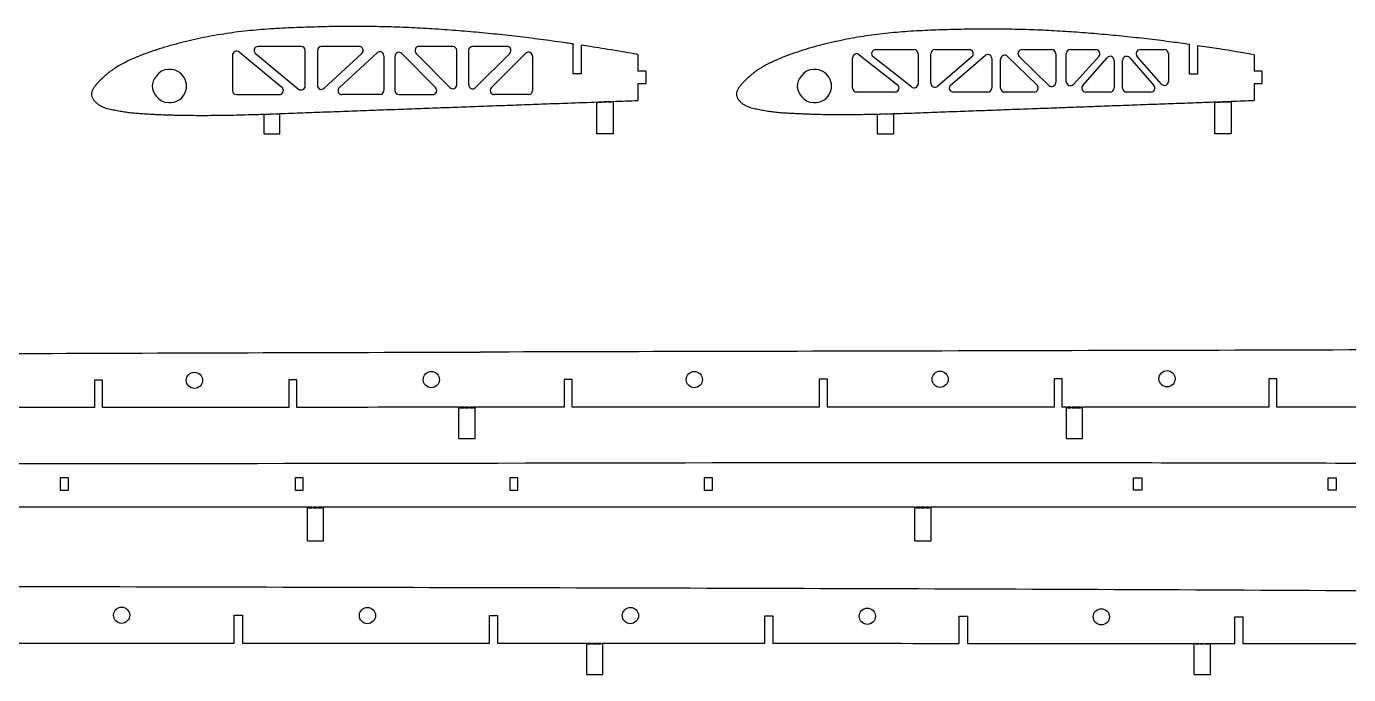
# Model space of a CAD drawing. Header units: millimetres. Extents: x -444 to 897, y -742 to 178.
# Drawn here: x 167.3 to 493.8, y -220.3 to -60.3 of the extents above; entities that cross this region are included whole.
import ezdxf

# ---------------------------------------------------------------- set-up
doc = ezdxf.new("R2010")
doc.units = ezdxf.units.MM

# ---------------------------------------------------------------- blocks, each defined once
blk = doc.blocks.new('main_wing_第三块翼肋')
at = {"color": 7, "linetype": 'Continuous', "lineweight": 25}
for p, q in [((34.34, 20.77), (43.85, 20.77)), ((44.85, 19.77), (44.85, 12.33)), ((47.98, 12.46), (47.98, 19.77)), ((48.98, 20.77), (57.46, 20.77)), ((70.49, 20.77), (77.8, 20.77)), ((78.8, 19.77), (78.8, 12.65)), ((81.43, 12.86), (81.43, 19.77)), ((82.43, 20.77), (88.72, 20.77)), ((99.66, 20.77), (105.65, 20.77)), ((106.65, 19.77), (106.65, 12.94)), ((111.82, 14.73), (111.82, 22.04)), ((113.82, 21.75), (113.82, 14.73)), ((28.64, 11.28), (28.64, 18.71)), ((30.25, 19.5), (39.76, 12.07)), ((43.24, 11.55), (33.73, 18.98)), ((58.11, 19.01), (49.63, 11.71)), ((52.87, 12.04), (61.35, 19.34)), ((63.01, 18.58), (63.01, 11.28)), ((65.19, 11.28), (65.19, 18.4)), ((66.89, 19.11), (74.2, 12)), ((77.1, 11.93), (69.79, 19.05)), ((89.46, 19.09), (83.16, 12.19)), ((85.47, 11.94), (91.49, 18.78)), ((93.24, 18.12), (93.24, 11.28)), ((95.32, 11.28), (95.32, 18.11)), ((97.07, 18.77), (103.06, 11.94)), ((104.9, 12.28), (98.91, 19.11)), ((127.82, 19.51), (127.82, 15.42)), ((113.82, 14.73), (111.82, 14.73)), ((129.82, 15.42), (127.82, 15.42)), ((129.82, 12.42), (129.82, 15.42)), ((39.15, 10.28), (29.64, 10.28)), ((62.01, 10.28), (53.53, 10.28)), ((73.5, 10.28), (66.19, 10.28)), ((92.24, 10.28), (86.22, 10.28)), ((102.31, 10.28), (96.32, 10.28)), ((127.82, 12.42), (129.82, 12.42)), ((127.82, 12.42), (127.82, 8.23)), ((118.12, 7.78), (118.32, 7.79)), ((118.12, 0), (118.12, 7.78)), ((118.32, 7.79), (118.32, 7.88)), ((118.52, 7.89), (118.52, 7.79)), ((118.52, 7.79), (119.52, 7.83)), ((119.52, 7.83), (119.52, 7.92)), ((119.72, 7.93), (119.72, 7.84)), ((119.72, 7.84), (120.72, 7.87)), ((120.72, 7.87), (120.72, 7.97)), ((120.92, 7.98), (120.92, 7.88)), ((120.92, 7.88), (121.92, 7.92)), ((121.92, 7.92), (121.92, 8.01)), ((122.12, 8.02), (122.12, 0)), ((34.96, 4.77), (34.75, 4.76)), ((34.75, 4.76), (34.75, 0)), ((34.96, 4.87), (34.96, 4.77)), ((35.16, 4.77), (35.16, 4.87)), ((36.16, 4.8), (35.16, 4.77)), ((36.16, 4.9), (36.16, 4.8)), ((36.36, 4.8), (36.36, 4.9)), ((37.36, 4.83), (36.36, 4.8)), ((37.36, 4.93), (37.36, 4.83)), ((37.56, 4.84), (37.56, 4.94)), ((38.56, 4.86), (37.56, 4.84)), ((38.56, 4.86), (38.56, 4.96)), ((38.75, 4.97), (38.75, 0)), ((34.75, 0), (38.75, 0)), ((122.12, 0), (118.12, 0))]:
    blk.add_line(p, q, dxfattribs=at)
for centre, radius, start, end in [((29.64, 18.71), 1, 51.9905, 180), ((34.34, 19.77), 1, 90, 231.9905), ((43.85, 19.77), 1, 0, 90), ((48.98, 19.77), 1, 90, 180), ((57.46, 19.77), 1, 310.7272, 90), ((70.49, 19.77), 1, 90, 225.7797), ((77.8, 19.77), 1, 0, 90), ((82.43, 19.77), 1, 90, 180), ((88.72, 19.77), 1, 317.6257, 90), ((99.66, 19.77), 1, 90, 221.2659), ((105.65, 19.77), 1, 0, 90), ((62.01, 18.58), 1, 0, 130.7272), ((66.19, 18.4), 1, 45.7797, 180), ((92.24, 18.12), 1, 0, 138.601), ((96.32, 18.11), 1, 41.2659, 180), ((19.35, 11.78), 4.1, 268.1337, 91.8663), ((29.64, 11.28), 1, 180, 270), ((39.15, 11.28), 1, 270, 51.9905), ((43.85, 12.33), 1, 231.9905, 0), ((48.98, 12.46), 1, 180, 310.7272), ((53.53, 11.28), 1, 130.7272, 270), ((62.01, 11.28), 1, 270, 0), ((66.19, 11.28), 1, 180, 270), ((73.5, 11.28), 1, 270, 45.7797), ((77.8, 12.65), 1, 225.7797, 0), ((82.43, 12.86), 1, 180, 317.6257), ((86.22, 11.28), 1, 138.601, 270), ((92.24, 11.28), 1, 270, 0), ((96.32, 11.28), 1, 180, 270), ((102.31, 11.28), 1, 270, 41.2659), ((105.65, 12.94), 1, 221.2659, 0)]:
    blk.add_arc(centre, radius, start, end, dxfattribs=at)
for points, knots in [([(111.82, 22.04), (110.39, 22.25), (107.12, 22.7), (102.01, 23.34), (96.48, 23.96), (90.95, 24.5), (85.4, 24.96), (79.85, 25.34), (74.3, 25.62), (68.74, 25.8), (63.17, 25.87), (57.61, 25.83), (52.98, 25.73), (49.27, 25.61), (46.49, 25.49), (43.71, 25.35), (40.94, 25.16), (38.17, 24.92), (35.4, 24.63), (32.64, 24.26), (29.89, 23.83), (27.16, 23.33), (24.44, 22.76), (21.73, 22.13), (19.04, 21.42), (16.37, 20.63), (14.17, 19.89), (12.43, 19.26), (11.13, 18.75), (9.85, 18.22), (8.59, 17.64), (7.34, 17.01), (6.13, 16.33), (5.16, 15.7), (4.4, 15.16), (3.86, 14.73), (3.33, 14.28), (2.81, 13.81), (2.31, 13.33), (1.82, 12.84), (1.34, 12.34), (0.88, 11.81), (0.47, 11.25), (0.25, 10.84), (0.16, 10.63)], [0.353493, 0.353493, 0.353493, 0.353493, 0.3777325, 0.4088459, 0.4399593, 0.4710726, 0.502186, 0.5332994, 0.5644128, 0.5955261, 0.6266395, 0.6577529, 0.6888663, 0.7044229, 0.7199796, 0.7355363, 0.751093, 0.7666497, 0.7822064, 0.7977631, 0.8133198, 0.8288764, 0.8444331, 0.8599898, 0.8755465, 0.8911032, 0.9066599, 0.9144382, 0.9222166, 0.9299949, 0.9377733, 0.9455516, 0.9533299, 0.9611083, 0.9649975, 0.9688866, 0.9727758, 0.976665, 0.9805541, 0.9844433, 0.9883325, 0.9922217, 0.9961108, 1, 1, 1, 1]), ([(127.82, 19.51), (126.56, 19.73), (123.47, 20.25), (118.8, 21.01), (115.39, 21.52), (113.82, 21.75)], [0.26288949, 0.26288949, 0.26288949, 0.26288949, 0.28439239, 0.31550576, 0.34219029, 0.34219029, 0.34219029, 0.34219029]), ([(19.08, 15.88), (16.35, 15.88), (14.98, 13.14), (14.98, 10.41), (16.35, 7.68), (19.08, 7.68)], [0, 0, 0, 0, 0.5, 0.5, 1, 1, 1, 1]), ([(0.16, 10.63), (0.12, 10.52), (0.04, 10.3), (-0.02, 9.97), (-0.02, 9.62), (0.06, 9.17), (0.31, 8.65), (0.73, 8.1), (1.23, 7.63), (1.78, 7.22), (2.38, 6.88), (3.01, 6.62), (3.67, 6.42), (4.34, 6.25), (5.01, 6.12), (5.91, 5.94), (7.03, 5.72), (8.39, 5.51), (9.75, 5.35), (11.12, 5.23), (12.49, 5.14), (13.86, 5.07), (15.23, 5), (16.61, 4.94), (17.98, 4.88), (19.81, 4.83), (22.1, 4.78), (24.84, 4.75), (27.59, 4.75), (30.34, 4.78), (32.79, 4.82), (34.33, 4.85), (34.96, 4.87)], [0, 0, 0, 0, 0.0019449, 0.0038897, 0.0058346, 0.0077795, 0.0116692, 0.015559, 0.0194487, 0.0233384, 0.0272282, 0.0311179, 0.0350076, 0.0388974, 0.0427871, 0.0466769, 0.0544563, 0.0622358, 0.0700153, 0.0777948, 0.0855742, 0.0933537, 0.1011332, 0.1089127, 0.1166921, 0.1244716, 0.1400306, 0.1555895, 0.1711485, 0.1867074, 0.2022664, 0.2128853, 0.2128853, 0.2128853, 0.2128853]), ([(38.75, 4.97), (39.61, 5), (41.38, 5.05), (44.06, 5.15), (46.81, 5.25), (49.55, 5.35), (52.3, 5.46), (55.04, 5.56), (57.79, 5.66), (60.53, 5.76), (63.28, 5.86), (66.02, 5.96), (69.68, 6.09), (74.26, 6.26), (79.74, 6.46), (85.23, 6.66), (90.72, 6.87), (96.21, 7.07), (101.7, 7.27), (107.19, 7.47), (112.73, 7.67), (116.44, 7.81), (118.32, 7.88)], [0.2343952, 0.2343952, 0.2343952, 0.2343952, 0.2489432, 0.2645022, 0.2800611, 0.2956201, 0.311179, 0.326738, 0.342297, 0.3578559, 0.3734149, 0.3889738, 0.4045328, 0.4356507, 0.4667686, 0.4978865, 0.5290044, 0.5601223, 0.5912402, 0.6223581, 0.653476, 0.6854316, 0.6854316, 0.6854316, 0.6854316])]:
    blk.add_open_spline(points, degree=3, knots=knots, dxfattribs=at)
for points in [[(19.21, 15.87), (19.17, 15.88), (19.12, 15.88), (19.08, 15.88)], [(19.08, 7.68), (19.12, 7.68), (19.17, 7.68), (19.21, 7.68)], [(118.52, 7.89), (118.85, 7.9), (119.18, 7.91), (119.52, 7.92)], [(119.72, 7.93), (120.05, 7.94), (120.38, 7.96), (120.72, 7.97)], [(120.92, 7.98), (121.25, 7.99), (121.58, 8), (121.92, 8.01)], [(122.12, 8.02), (124.02, 8.09), (125.92, 8.16), (127.82, 8.23)], [(35.16, 4.87), (35.49, 4.88), (35.82, 4.89), (36.16, 4.9)], [(36.36, 4.9), (36.69, 4.91), (37.02, 4.92), (37.36, 4.93)], [(37.56, 4.94), (37.89, 4.94), (38.22, 4.95), (38.56, 4.96)]]:
    blk.add_open_spline(points, degree=3, dxfattribs=at)
blk = doc.blocks.new('main_wing_第二块翼肋')
at = {"color": 7, "linetype": 'Continuous', "lineweight": 25}
for p, q in [((47.02, 11.45), (36.43, 20.17)), ((40.5, 19.78), (51.14, 11.03)), ((51.78, 21.55), (41.13, 21.55)), ((52.78, 11.8), (52.78, 20.55)), ((55.77, 20.55), (55.77, 11.96)), ((66.07, 21.55), (56.77, 21.55)), ((57.44, 11.23), (66.75, 19.81)), ((61.19, 11.42), (70.49, 20)), ((84.94, 11.39), (76.61, 19.81)), ((80.17, 19.84), (88.49, 11.42)), ((89.2, 21.55), (80.88, 21.55)), ((90.2, 12.12), (90.2, 20.55)), ((93.12, 20.55), (93.12, 12.1)), ((102.57, 21.55), (94.12, 21.55)), ((94.83, 11.39), (103.28, 19.84)), ((98.74, 11.39), (107.19, 19.84)), ((118.92, 14.79), (118.92, 22.17)), ((120.92, 21.87), (120.92, 14.79)), ((34.79, 19.39), (34.79, 10.68)), ((72.17, 19.26), (72.17, 10.68)), ((74.9, 19.11), (74.9, 10.68)), ((108.9, 19.13), (108.9, 10.68)), ((134.92, 19.58), (134.92, 15.42)), ((120.92, 14.79), (118.92, 14.79)), ((136.92, 15.42), (134.92, 15.42)), ((136.92, 12.42), (136.92, 15.42)), ((134.92, 12.42), (136.92, 12.42)), ((134.92, 12.42), (134.92, 8.23)), ((35.79, 9.68), (46.39, 9.68)), ((71.17, 9.68), (61.87, 9.68)), ((75.9, 9.68), (84.23, 9.68)), ((107.9, 9.68), (99.45, 9.68)), ((124.78, 7.75), (124.98, 7.76)), ((124.78, 0), (124.78, 7.75)), ((124.98, 7.76), (124.98, 7.86)), ((125.18, 7.87), (125.18, 7.77)), ((125.18, 7.77), (126.18, 7.8)), ((126.18, 7.8), (126.18, 7.91)), ((126.38, 7.92), (126.38, 7.81)), ((126.38, 7.81), (127.38, 7.85)), ((127.38, 7.85), (127.38, 7.95)), ((127.58, 7.96), (127.58, 7.86)), ((127.58, 7.86), (128.58, 7.89)), ((128.58, 7.89), (128.58, 8)), ((128.78, 8), (128.78, 0)), ((42.51, 4.74), (42.51, 0)), ((42.71, 4.74), (42.51, 4.74)), ((42.71, 4.84), (42.71, 4.74)), ((42.91, 4.75), (42.91, 4.85)), ((43.91, 4.78), (42.91, 4.75)), ((43.91, 4.88), (43.91, 4.78)), ((44.11, 4.79), (44.11, 4.89)), ((45.11, 4.82), (44.11, 4.79)), ((45.11, 4.92), (45.11, 4.82)), ((45.31, 4.83), (45.31, 4.93)), ((46.31, 4.87), (45.31, 4.83)), ((46.31, 4.97), (46.31, 4.87)), ((46.51, 0), (46.51, 4.97)), ((42.51, 0), (46.51, 0)), ((128.78, 0), (124.78, 0))]:
    blk.add_line(p, q, dxfattribs=at)
for centre, radius, start, end in [((35.79, 19.39), 1, 50.5804, 180), ((41.13, 20.55), 1, 90, 230.5804), ((51.78, 20.55), 1, 360, 90), ((56.77, 20.55), 1, 90, 180), ((66.07, 20.55), 1, 312.6787, 90), ((71.17, 19.26), 1, 360, 132.6978), ((75.9, 19.11), 1, 44.6375, 180), ((80.88, 20.55), 1, 90, 224.6375), ((89.2, 20.55), 1, 360, 90), ((94.12, 20.55), 1, 90, 180), ((102.57, 20.55), 1, 315, 90), ((107.9, 19.13), 1, 360, 135), ((19.36, 11.78), 4.1, 268.1337, 91.8663), ((35.79, 10.68), 1, 180, 270), ((46.39, 10.68), 1, 270, 50.5804), ((51.78, 11.8), 1, 230.5804, 0), ((56.77, 11.96), 1, 180, 312.6787), ((61.87, 10.68), 1, 132.6978, 270), ((71.17, 10.68), 1, 270, 0), ((75.9, 10.68), 1, 180, 270), ((84.23, 10.68), 1, 270, 44.6375), ((89.2, 12.12), 1, 224.6375, 0), ((94.12, 12.1), 1, 180, 315), ((99.45, 10.68), 1, 135, 270), ((107.9, 10.68), 1, 270, 0)]:
    blk.add_arc(centre, radius, start, end, dxfattribs=at)
for points, knots in [([(118.92, 22.17), (118.41, 22.25), (115.98, 22.6), (111.62, 23.2), (105.85, 23.93), (100.07, 24.57), (94.29, 25.13), (88.49, 25.6), (82.69, 25.99), (76.88, 26.28), (71.07, 26.46), (66.22, 26.51), (62.35, 26.49), (59.44, 26.46), (56.53, 26.4), (53.63, 26.32), (50.72, 26.22), (47.82, 26.1), (44.91, 25.94), (42.01, 25.73), (39.12, 25.47), (36.23, 25.15), (33.35, 24.75), (30.48, 24.28), (27.62, 23.74), (24.78, 23.14), (22.42, 22.57), (20.55, 22.07), (19.15, 21.68), (17.76, 21.27), (16.37, 20.83), (14.99, 20.37), (13.62, 19.88), (12.26, 19.37), (10.91, 18.83), (9.58, 18.25), (8.27, 17.62), (6.99, 16.93), (5.95, 16.31), (5.14, 15.76), (4.56, 15.34), (3.98, 14.89), (3.43, 14.42), (2.9, 13.92), (2.37, 13.42), (1.86, 12.9), (1.36, 12.38), (0.96, 11.92), (0.67, 11.53), (0.47, 11.23), (0.29, 10.91), (0.15, 10.58), (0.04, 10.23), (0, 9.99), (0, 9.87)], [0.3383039, 0.3383039, 0.3383039, 0.3383039, 0.3466066, 0.3777206, 0.4088346, 0.4399486, 0.4710625, 0.5021765, 0.5332905, 0.5644044, 0.5955184, 0.6266324, 0.6421894, 0.6577463, 0.6733033, 0.6888603, 0.7044173, 0.7199743, 0.7355313, 0.7510882, 0.7666452, 0.7822022, 0.7977592, 0.8133162, 0.8288732, 0.8444302, 0.8599871, 0.8677656, 0.8755441, 0.8833226, 0.8911011, 0.8988796, 0.9066581, 0.9144366, 0.9222151, 0.9299936, 0.9377721, 0.9455506, 0.953329, 0.9572183, 0.9611075, 0.9649968, 0.968886, 0.9727753, 0.9766645, 0.9805538, 0.984443, 0.9883323, 0.9902769, 0.9922215, 0.9941661, 0.9961108, 0.9980554, 1, 1, 1, 1]), ([(134.92, 19.58), (134.81, 19.6), (132.8, 19.95), (128.87, 20.62), (124.31, 21.35), (121.66, 21.76), (120.92, 21.87)], [0.25157232, 0.25157232, 0.25157232, 0.25157232, 0.25326474, 0.28437871, 0.31549268, 0.32748298, 0.32748298, 0.32748298, 0.32748298]), ([(19.1, 15.88), (16.36, 15.88), (15, 13.14), (15, 10.41), (16.36, 7.68), (19.1, 7.68)], [0, 0, 0, 0, 0.5, 0.5, 1, 1, 1, 1]), ([(0, 9.87), (-0.01, 9.63), (0.06, 9.15), (0.39, 8.52), (0.84, 7.96), (1.36, 7.48), (1.94, 7.06), (2.57, 6.72), (3.23, 6.46), (3.91, 6.25), (4.6, 6.09), (5.3, 5.95), (6, 5.81), (6.7, 5.67), (7.4, 5.55), (8.1, 5.43), (8.8, 5.33), (9.74, 5.21), (10.92, 5.1), (12.34, 4.99), (13.76, 4.9), (15.18, 4.83), (16.61, 4.76), (18.03, 4.7), (19.45, 4.65), (20.87, 4.62), (22.29, 4.59), (24.19, 4.56), (26.56, 4.54), (29.41, 4.55), (32.25, 4.58), (35.1, 4.63), (37.94, 4.7), (40.48, 4.77), (42.07, 4.82), (42.71, 4.84)], [0, 0, 0, 0, 0.0038897, 0.0077793, 0.011669, 0.0155587, 0.0194483, 0.023338, 0.0272277, 0.0311173, 0.035007, 0.0388966, 0.0427863, 0.046676, 0.0505656, 0.0544553, 0.058345, 0.0622346, 0.070014, 0.0777933, 0.0855726, 0.093352, 0.1011313, 0.1089106, 0.1166899, 0.1244693, 0.1322486, 0.1400279, 0.1555866, 0.1711452, 0.1867039, 0.2022626, 0.2178212, 0.2333799, 0.2439047, 0.2439047, 0.2439047, 0.2439047]), ([(46.51, 4.97), (47.44, 5.01), (49.33, 5.08), (52.16, 5.19), (55.01, 5.3), (57.85, 5.4), (60.69, 5.51), (63.54, 5.61), (66.38, 5.71), (69.22, 5.82), (73.02, 5.96), (77.76, 6.13), (83.44, 6.34), (89.13, 6.55), (94.82, 6.76), (100.51, 6.97), (106.19, 7.17), (111.88, 7.38), (118.14, 7.61), (122.51, 7.77), (124.98, 7.86)], [0.2646618, 0.2646618, 0.2646618, 0.2646618, 0.2800559, 0.2956145, 0.3111732, 0.3267318, 0.3422905, 0.3578491, 0.3734078, 0.3889665, 0.4045251, 0.4356424, 0.4667598, 0.4978771, 0.5289944, 0.5601117, 0.591229, 0.6223463, 0.6534637, 0.6940459, 0.6940459, 0.6940459, 0.6940459])]:
    blk.add_open_spline(points, degree=3, knots=knots, dxfattribs=at)
for points in [[(19.23, 15.87), (19.19, 15.88), (19.14, 15.88), (19.1, 15.88)], [(19.1, 7.68), (19.14, 7.68), (19.19, 7.68), (19.23, 7.68)], [(125.18, 7.87), (125.52, 7.88), (125.85, 7.9), (126.18, 7.91)], [(126.38, 7.92), (126.72, 7.93), (127.05, 7.94), (127.38, 7.95)], [(127.58, 7.96), (127.92, 7.97), (128.25, 7.98), (128.58, 8)], [(128.78, 8), (130.83, 8.08), (132.87, 8.15), (134.92, 8.23)], [(42.91, 4.85), (43.24, 4.86), (43.58, 4.87), (43.91, 4.88)], [(44.11, 4.89), (44.44, 4.9), (44.78, 4.91), (45.11, 4.92)], [(45.31, 4.93), (45.64, 4.94), (45.98, 4.96), (46.31, 4.97)]]:
    blk.add_open_spline(points, degree=3, dxfattribs=at)
blk = doc.blocks.new('main_wing_第二横梁左')
at = {"color": 7, "linetype": 'Continuous', "lineweight": 25}
for p, q in [((179, 14.39), (179, 7.7)), ((181, 14.39), (179, 14.39)), ((181, 7.7), (181, 14.39)), ((227, 14.47), (227, 7.71)), ((229, 14.47), (227, 14.47)), ((229, 7.71), (229, 14.47)), ((295, 14.56), (295, 7.72)), ((297, 14.56), (295, 14.56)), ((297, 7.72), (297, 14.56)), ((358, 14.64), (358, 7.73)), ((360, 14.64), (358, 14.64)), ((360, 7.73), (360, 14.64)), ((416, 14.71), (416, 7.73)), ((418, 14.71), (416, 14.71)), ((418, 7.73), (418, 14.71)), ((469, 14.77), (469, 7.72)), ((471, 14.77), (469, 14.77)), ((471, 7.72), (471, 14.77)), ((269, 0), (269, 7.72)), ((269.2, 7.72), (269.2, 7.62)), ((269.2, 7.62), (270.2, 7.62)), ((270.2, 7.62), (270.2, 7.72)), ((270.4, 7.72), (270.4, 7.62)), ((270.4, 7.62), (271.4, 7.62)), ((271.4, 7.62), (271.4, 7.72)), ((271.6, 7.72), (271.6, 7.62)), ((271.6, 7.62), (272.6, 7.62)), ((272.6, 7.62), (272.6, 7.72)), ((272.8, 7.72), (272.8, 7.62)), ((272.8, 7.62), (273, 7.62)), ((273, 0), (273, 7.62)), ((419, 0), (419, 7.73)), ((419.2, 7.73), (419.2, 7.62)), ((419.2, 7.62), (420.2, 7.62)), ((420.2, 7.62), (420.2, 7.73)), ((420.4, 7.73), (420.4, 7.62)), ((420.4, 7.62), (421.4, 7.62)), ((421.4, 7.62), (421.4, 7.73)), ((421.6, 7.73), (421.6, 7.62)), ((421.6, 7.62), (422.6, 7.62)), ((422.6, 7.62), (422.6, 7.73)), ((422.8, 7.73), (422.8, 7.62)), ((422.8, 7.62), (423, 7.62)), ((423, 0), (423, 7.62)), ((269, 0), (273, 0)), ((419, 0), (423, 0))]:
    blk.add_line(p, q, dxfattribs=at)
for centre in [(203.71, 14.39), (262.2, 14.56), (327.13, 14.56), (387.83, 14.64), (443.86, 14.77)]:
    blk.add_circle(centre, 2, dxfattribs=at)
for points, knots in [([(2, 20.13), (46.28, 20.48), (90.56, 20.72), (134.84, 20.91), (174.65, 21.08), (214.46, 21.2), (254.26, 21.3)], [0.0020001, 0.0020001, 0.0020001, 0.0020001, 0.1348402, 0.1348402, 0.1348402, 0.2542678, 0.2542678, 0.2542678, 0.2542678]), ([(517, 21.96), (474.08, 21.82), (393.18, 21.62), (312.27, 21.45), (274.28, 21.35)], [0, 0, 0, 0, 0.25, 0.4713061, 0.4713061, 0.4713061, 0.4713061])]:
    blk.add_open_spline(points, degree=3, knots=knots, dxfattribs=at)
for points in [[(254.26, 21.3), (260.94, 21.32), (267.61, 21.34), (274.28, 21.35)], [(179, 7.7), (160.27, 7.7), (141.53, 7.7), (122.8, 7.7)], [(227, 7.71), (211.67, 7.71), (196.33, 7.71), (181, 7.7)], [(269, 7.72), (255.67, 7.71), (242.33, 7.71), (229, 7.71)], [(270.2, 7.72), (269.87, 7.72), (269.53, 7.72), (269.2, 7.72)], [(271.4, 7.72), (271.07, 7.72), (270.73, 7.72), (270.4, 7.72)], [(272.6, 7.72), (272.27, 7.72), (271.93, 7.72), (271.6, 7.72)], [(295, 7.72), (287.6, 7.72), (280.2, 7.72), (272.8, 7.72)], [(358, 7.73), (337.67, 7.73), (317.33, 7.72), (297, 7.72)], [(416, 7.73), (397.33, 7.73), (378.67, 7.73), (360, 7.73)], [(419, 7.73), (418.67, 7.73), (418.33, 7.73), (418, 7.73)], [(420.2, 7.73), (419.87, 7.73), (419.53, 7.73), (419.2, 7.73)], [(421.4, 7.73), (421.07, 7.73), (420.73, 7.73), (420.4, 7.73)], [(422.6, 7.73), (422.27, 7.73), (421.93, 7.73), (421.6, 7.73)], [(469, 7.72), (453.6, 7.73), (438.2, 7.73), (422.8, 7.73)], [(517, 7.72), (501.67, 7.72), (486.33, 7.72), (471, 7.72)]]:
    blk.add_open_spline(points, degree=3, dxfattribs=at)
blk = doc.blocks.new('襟翼前龙骨挡板')
at = {"color": 7, "linetype": 'Continuous', "lineweight": 25}
for p, q in [((292, 19.28), (396, 19.28)), ((133, 15.5), (131, 15.5)), ((131, 15.5), (131, 12.5)), ((133, 12.5), (133, 15.5)), ((191, 15.5), (189, 15.5)), ((189, 15.5), (189, 12.5)), ((191, 12.5), (191, 15.5)), ((244, 15.5), (242, 15.5)), ((242, 15.5), (242, 12.5)), ((244, 12.5), (244, 15.5)), ((292, 15.5), (290, 15.5)), ((290, 15.5), (290, 12.5)), ((292, 12.5), (292, 15.5)), ((396, 15.5), (398, 15.5)), ((396, 12.5), (396, 15.5)), ((398, 15.5), (398, 12.5)), ((444, 12.5), (444, 15.5)), ((444, 15.5), (446, 15.5)), ((446, 15.5), (446, 12.5)), ((131, 12.5), (133, 12.5)), ((189, 12.5), (191, 12.5)), ((242, 12.5), (244, 12.5)), ((290, 12.5), (292, 12.5)), ((398, 12.5), (396, 12.5)), ((446, 12.5), (444, 12.5)), ((192.02, 0), (192.02, 8.31)), ((192.22, 8.31), (192.22, 8.1)), ((192.22, 8.1), (193.22, 8.1)), ((193.22, 8.1), (193.22, 8.31)), ((193.42, 8.31), (193.42, 8.1)), ((193.42, 8.1), (194.42, 8.1)), ((194.42, 8.1), (194.42, 8.31)), ((194.62, 8.31), (194.62, 8.1)), ((194.62, 8.1), (195.62, 8.1)), ((195.62, 8.1), (195.62, 8.31)), ((195.82, 8.31), (195.82, 8.1)), ((195.82, 8.1), (196.02, 8.1)), ((196.02, 0), (196.02, 8.1)), ((342.02, 8.3), (292, 8.3)), ((342.02, 0), (342.02, 8.3)), ((342.22, 8.3), (342.22, 8.1)), ((343.22, 8.3), (342.22, 8.3)), ((342.22, 8.1), (343.22, 8.1)), ((343.22, 8.1), (343.22, 8.3)), ((343.42, 8.3), (343.42, 8.1)), ((344.42, 8.3), (343.42, 8.3)), ((343.42, 8.1), (344.42, 8.1)), ((344.42, 8.1), (344.42, 8.3)), ((344.62, 8.3), (344.62, 8.1)), ((345.62, 8.3), (344.62, 8.3)), ((344.62, 8.1), (345.62, 8.1)), ((345.62, 8.1), (345.62, 8.3)), ((345.82, 8.3), (345.82, 8.1)), ((396, 8.3), (345.82, 8.3)), ((345.82, 8.1), (346.02, 8.1)), ((346.02, 0), (346.02, 8.1)), ((192.02, 0), (196.02, 0)), ((342.02, 0), (346.02, 0))]:
    blk.add_line(p, q, dxfattribs=at)
for points, knots in [([(2, 18.92), (28.18, 18.95), (54.35, 18.97), (151.02, 19.06), (221.51, 19.13), (292, 19.28)], [0.002, 0.002, 0.002, 0.002, 0.0805321, 0.0805321, 0.2920002, 0.2920002, 0.2920002, 0.2920002]), ([(192.02, 8.31), (160.52, 8.31), (111.78, 8.31), (63.05, 8.31), (45.82, 8.3)], [0.0999806, 0.0999806, 0.0999806, 0.0999806, 0.1944848, 0.2461806, 0.2461806, 0.2461806, 0.2461806]), ([(492.02, 8.31), (484.18, 8.31), (452.17, 8.31), (420.17, 8.31), (396, 8.3)], [0.4923613, 0.4923613, 0.4923613, 0.4923613, 0.5520607, 0.736081, 0.736081, 0.736081, 0.736081])]:
    blk.add_open_spline(points, degree=3, knots=knots, dxfattribs=at)
for points in [[(396, 19.28), (420.17, 19.23), (468.5, 19.14), (541, 19.06), (613.5, 18.99), (661.83, 18.95), (686, 18.92)], [(193.22, 8.31), (192.89, 8.31), (192.55, 8.31), (192.22, 8.31)], [(194.42, 8.31), (194.09, 8.31), (193.75, 8.31), (193.42, 8.31)], [(195.62, 8.31), (195.29, 8.31), (194.95, 8.31), (194.62, 8.31)], [(292, 8.3), (259.94, 8.31), (227.88, 8.31), (195.82, 8.31)]]:
    blk.add_open_spline(points, degree=3, dxfattribs=at)
blk = doc.blocks.new('main_wing_第二横梁右')
at = {"color": 7, "linetype": 'Continuous', "lineweight": 25}
for p, q in [((782, 7.73), (782, 14.64)), ((782, 14.64), (784, 14.64)), ((784, 14.64), (784, 7.73)), ((845, 7.72), (845, 14.56)), ((845, 14.56), (847, 14.56)), ((847, 14.56), (847, 7.72)), ((913, 7.71), (913, 14.47)), ((913, 14.47), (915, 14.47)), ((915, 14.47), (915, 7.71)), ((961, 7.7), (961, 14.39)), ((961, 14.39), (963, 14.39)), ((963, 14.39), (963, 7.7)), ((1029, 7.7), (1029, 14.25)), ((1029, 14.25), (1031, 14.25)), ((1031, 14.25), (1031, 7.7)), ((869, 0), (869, 7.72)), ((869.2, 7.72), (869.2, 7.62)), ((869.2, 7.62), (870.2, 7.62)), ((870.2, 7.62), (870.2, 7.72)), ((870.4, 7.72), (870.4, 7.62)), ((870.4, 7.62), (871.4, 7.62)), ((871.4, 7.62), (871.4, 7.72)), ((871.6, 7.72), (871.6, 7.62)), ((871.6, 7.62), (872.6, 7.62)), ((872.6, 7.62), (872.6, 7.72)), ((872.8, 7.72), (872.8, 7.62)), ((872.8, 7.62), (873, 7.62)), ((873, 0), (873, 7.62)), ((1019, 0), (1019, 7.7)), ((1019.2, 7.7), (1019.2, 7.62)), ((1019.2, 7.62), (1020.2, 7.62)), ((1020.2, 7.62), (1020.2, 7.7)), ((1020.4, 7.7), (1020.4, 7.62)), ((1020.4, 7.62), (1021.4, 7.62)), ((1021.4, 7.62), (1021.4, 7.7)), ((1021.6, 7.7), (1021.6, 7.62)), ((1021.6, 7.62), (1022.6, 7.62)), ((1022.6, 7.62), (1022.6, 7.7)), ((1022.8, 7.7), (1022.8, 7.62)), ((1022.8, 7.62), (1023, 7.62)), ((1023, 0), (1023, 7.62)), ((869, 0), (873, 0)), ((1019, 0), (1023, 0))]:
    blk.add_line(p, q, dxfattribs=at)
for centre in [(754.17, 14.64), (814.87, 14.56), (879.8, 14.56), (938.29, 14.39), (996.07, 14.25)]:
    blk.add_circle(centre, 2, dxfattribs=at)
for points in [[(1140, 20.13), (1097.08, 20.46), (1011.25, 20.95), (882.5, 21.34), (753.75, 21.61), (667.92, 21.82), (625, 21.96)], [(726, 7.73), (744.67, 7.73), (763.33, 7.73), (782, 7.73)], [(784, 7.73), (804.33, 7.73), (824.67, 7.72), (845, 7.72)], [(847, 7.72), (854.33, 7.72), (861.67, 7.72), (869, 7.72)], [(869.2, 7.72), (869.53, 7.72), (869.87, 7.72), (870.2, 7.72)], [(870.4, 7.72), (870.73, 7.72), (871.07, 7.72), (871.4, 7.72)], [(871.6, 7.72), (871.93, 7.72), (872.27, 7.72), (872.6, 7.72)], [(872.8, 7.72), (886.2, 7.71), (899.6, 7.71), (913, 7.71)], [(915, 7.71), (930.33, 7.71), (945.67, 7.71), (961, 7.7)], [(963, 7.7), (981.67, 7.7), (1000.33, 7.7), (1019, 7.7)], [(1019.2, 7.7), (1019.53, 7.7), (1019.87, 7.7), (1020.2, 7.7)], [(1020.4, 7.7), (1020.73, 7.7), (1021.07, 7.7), (1021.4, 7.7)], [(1021.6, 7.7), (1021.93, 7.7), (1022.27, 7.7), (1022.6, 7.7)], [(1022.8, 7.7), (1024.87, 7.7), (1026.93, 7.7), (1029, 7.7)], [(1031, 7.7), (1053, 7.7), (1075, 7.7), (1097, 7.7)]]:
    blk.add_open_spline(points, degree=3, dxfattribs=at)

msp = doc.modelspace()

# ---------------------------------------------------------------- block references
at = {"color": 7, "linetype": 'Continuous'}
for name, p in [('main_wing_第二块翼肋', (183.38, -86.83)), ('main_wing_第三块翼肋', (342.64, -86.83)), ('main_wing_第二横梁左', (5.08, -162.08)), ('襟翼前龙骨挡板', (44.68, -187.3)), ('main_wing_第二横梁右', (-563.36, -220.34))]:
    msp.add_blockref(name, p, dxfattribs=at)

doc.saveas('drawing.dxf')
